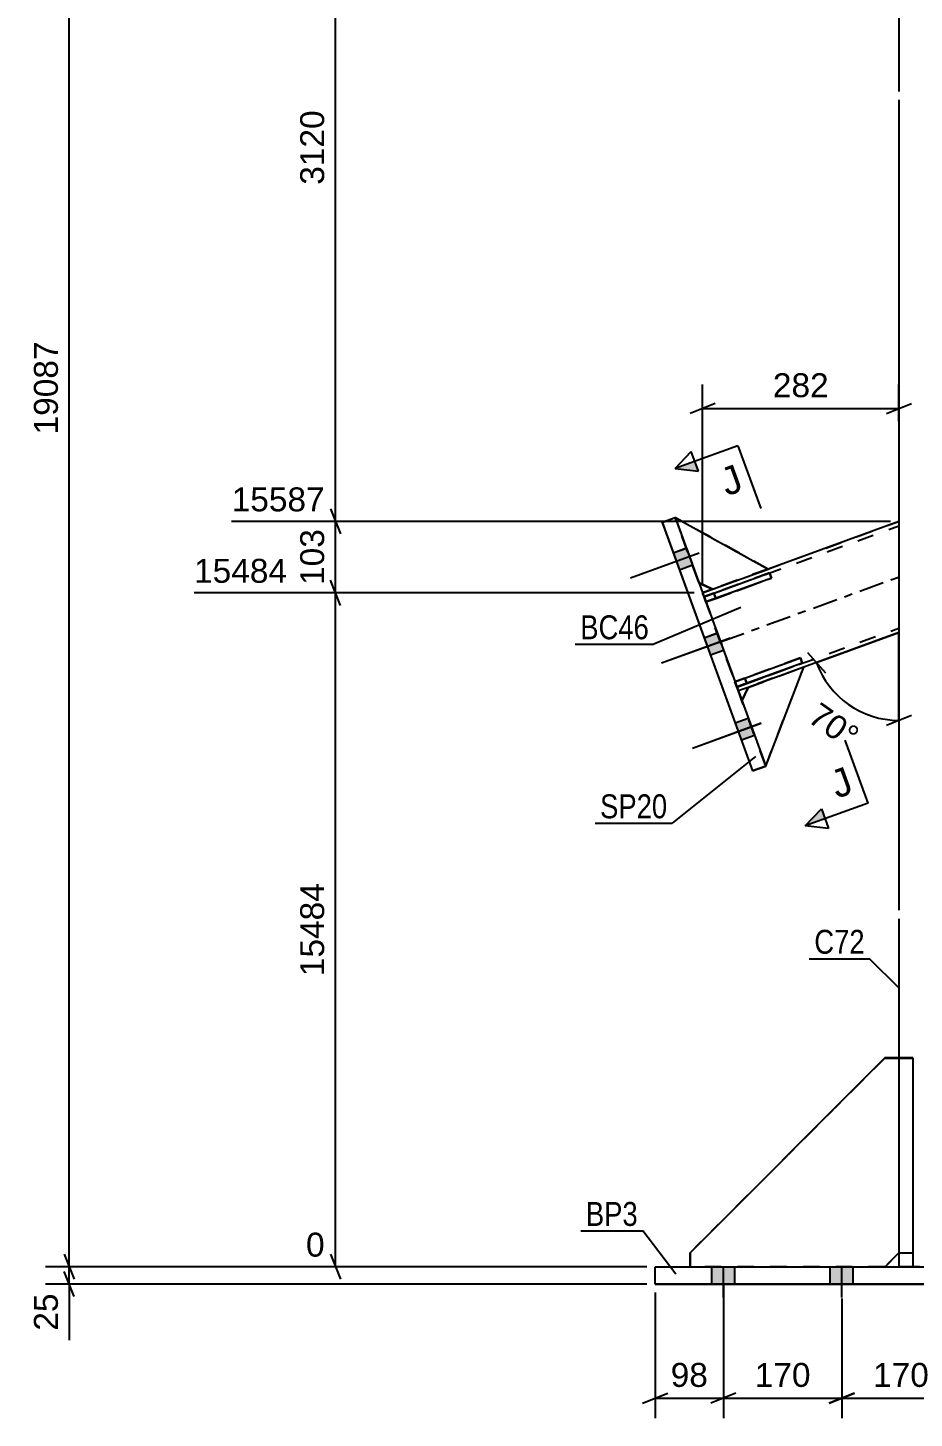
# Model space of a CAD drawing. Header units: millimetres. Extents: x -160 to 681, y -274 to 320.
# Drawn here: x 237.1 to 343.2, y -18.1 to 148.3 of the extents above; entities that cross this region are included whole.
import ezdxf

# ---------------------------------------------------------------- set-up
doc = ezdxf.new("R2010")
doc.units = ezdxf.units.MM
doc.linetypes.add('DXK_LINE_DOT2', pattern=[3.9198, 1.9599, -1.9599])
doc.linetypes.add('DXK_LINE_DOT3', pattern=[5.9187, 2.979, -0.9799, 0.9799, -0.9799])
doc.styles.add('Arial', font='ARIAL.TTF', dxfattribs={"height": 0.2})
doc.styles.add('Arial Narrow', font='ARIALN.TTF', dxfattribs={"height": 0.2})

# ---------------------------------------------------------------- blocks, each defined once
blk = doc.blocks.new('Part-284857079-5063 - 5050')
at = {"color": 2, "linetype": 'Continuous'}
for p, q in [((329.96, 71.79), (323.31, 69.36)), ((325.41, 59.93), (329.96, 71.79)), ((329.96, 71.79), (329.96, 71.79)), ((323.31, 69.36), (322.56, 67.76)), ((323.31, 69.36), (323.31, 69.36)), ((325.41, 59.93), (325.41, 59.93)), ((325.41, 59.93), (325.41, 59.93)), ((325.41, 59.93), (325.41, 59.93))]:
    blk.add_line(p, q, dxfattribs=at)
at = {"color": 7, "linetype": 'DXK_LINE_DOT2'}
for p, q in [((323.31, 69.36), (329.96, 71.79)), ((325.41, 59.93), (329.96, 71.79)), ((322.56, 67.76), (323.31, 69.36)), ((325.41, 59.93), (322.56, 67.76)), ((322.56, 67.76), (322.56, 67.76)), ((325.41, 59.93), (322.56, 67.76)), ((325.41, 59.93), (325.41, 59.93)), ((325.41, 59.93), (325.41, 59.93))]:
    blk.add_line(p, q, dxfattribs=at)
blk = doc.blocks.new('Bolt-284857079-5119 - 5050')
at = {"linetype": 'Continuous'}
for points in [[(318.97, -2.08), (321.72, -2.08), (321.72, 0.01), (318.97, 0.01)], [(318.97, -2.08), (321.72, -2.08), (321.72, 0.01), (318.97, 0.01)], [(318.97, -2.08), (321.72, -2.08), (321.72, 0), (318.97, 0)], [(333.14, -2.08), (335.89, -2.08), (335.89, 0.01), (333.14, 0.01)], [(333.14, -2.08), (335.89, -2.08), (335.89, 0.01), (333.14, 0.01)], [(333.14, -2.08), (335.89, -2.08), (335.89, 0), (333.14, 0)], [(347.31, -2.08), (350.06, -2.08), (350.06, 0.01), (347.31, 0.01)], [(347.31, -2.08), (350.06, -2.08), (350.06, 0.01), (347.31, 0.01)], [(369.14, -2.08), (371.89, -2.08), (371.89, 0.01), (369.14, 0.01)], [(369.14, -2.08), (371.89, -2.08), (371.89, 0.01), (369.14, 0.01)], [(394.14, -2.08), (396.89, -2.08), (396.89, 0.01), (394.14, 0.01)], [(394.14, -2.08), (396.89, -2.08), (396.89, 0.01), (394.14, 0.01)], [(415.97, -2.08), (418.72, -2.08), (418.72, 0.01), (415.97, 0.01)], [(415.97, -2.08), (418.72, -2.08), (418.72, 0.01), (415.97, 0.01)], [(430.14, -2.08), (432.89, -2.08), (432.89, 0.01), (430.14, 0.01)], [(430.14, -2.08), (432.89, -2.08), (432.89, 0.01), (430.14, 0.01)], [(430.14, -2.08), (432.89, -2.08), (432.89, 0), (430.14, 0)], [(444.31, -2.08), (447.06, -2.08), (447.06, 0.01), (444.31, 0.01)], [(444.31, -2.08), (447.06, -2.08), (447.06, 0.01), (444.31, 0.01)], [(444.31, -2.08), (447.06, -2.08), (447.06, 0), (444.31, 0)], [(318.97, -2.08), (321.72, -2.08), (321.72, 0), (318.97, 0)], [(318.97, -2.1), (321.72, -2.1), (321.72, -0.01), (318.97, -0.01)], [(318.97, -2.09), (321.72, -2.09), (321.72, -0.01), (318.97, -0.01)], [(318.97, -2.09), (321.72, -2.09), (321.72, -0.01), (318.97, -0.01)], [(318.97, -2.1), (321.72, -2.1), (321.72, -0.02), (318.97, -0.02)], [(333.14, -2.08), (335.89, -2.08), (335.89, 0), (333.14, 0)], [(333.14, -2.1), (335.89, -2.1), (335.89, -0.01), (333.14, -0.01)], [(333.14, -2.09), (335.89, -2.09), (335.89, -0.01), (333.14, -0.01)], [(333.14, -2.09), (335.89, -2.09), (335.89, -0.01), (333.14, -0.01)], [(333.14, -2.1), (335.89, -2.1), (335.89, -0.02), (333.14, -0.02)], [(347.31, -2.1), (350.06, -2.1), (350.06, -0.01), (347.31, -0.01)], [(347.31, -2.1), (350.06, -2.1), (350.06, -0.02), (347.31, -0.02)], [(369.14, -2.1), (371.89, -2.1), (371.89, -0.01), (369.14, -0.01)], [(369.14, -2.1), (371.89, -2.1), (371.89, -0.02), (369.14, -0.02)], [(394.14, -2.1), (396.89, -2.1), (396.89, -0.01), (394.14, -0.01)], [(394.14, -2.1), (396.89, -2.1), (396.89, -0.02), (394.14, -0.02)], [(415.97, -2.1), (418.72, -2.1), (418.72, -0.01), (415.97, -0.01)], [(415.97, -2.1), (418.72, -2.1), (418.72, -0.02), (415.97, -0.02)], [(430.14, -2.08), (432.89, -2.08), (432.89, 0), (430.14, 0)], [(430.14, -2.1), (432.89, -2.1), (432.89, -0.01), (430.14, -0.01)], [(430.14, -2.09), (432.89, -2.09), (432.89, -0.01), (430.14, -0.01)], [(430.14, -2.09), (432.89, -2.09), (432.89, -0.01), (430.14, -0.01)], [(430.14, -2.1), (432.89, -2.1), (432.89, -0.02), (430.14, -0.02)], [(444.31, -2.08), (447.06, -2.08), (447.06, 0), (444.31, 0)], [(444.31, -2.1), (447.06, -2.1), (447.06, -0.01), (444.31, -0.01)], [(444.31, -2.09), (447.06, -2.09), (447.06, -0.01), (444.31, -0.01)], [(444.31, -2.09), (447.06, -2.09), (447.06, -0.01), (444.31, -0.01)], [(444.31, -2.1), (447.06, -2.1), (447.06, -0.02), (444.31, -0.02)]]:
    blk.add_hatch(color=1, dxfattribs=at).paths.add_polyline_path(points)
at = {"color": 1, "linetype": 'Continuous'}
for p, q in [((318.97, -2.08), (318.97, 0.01)), ((318.97, -2.08), (318.97, 0.01)), ((318.97, -2.08), (318.97, 0)), ((320.35, -3.66), (320.35, 0.01)), ((320.35, -3.66), (320.35, 0.01)), ((320.35, -3.66), (320.35, 0)), ((321.72, -2.08), (321.72, 0.01)), ((321.72, -2.08), (321.72, 0.01)), ((321.72, -2.08), (321.72, 0)), ((333.14, -2.08), (333.14, 0.01)), ((333.14, -2.08), (333.14, 0.01)), ((333.14, -2.08), (333.14, 0)), ((334.52, -3.66), (334.52, 0.01)), ((334.52, -3.66), (334.52, 0.01)), ((334.52, -3.66), (334.52, 0)), ((335.89, -2.08), (335.89, 0.01)), ((335.89, -2.08), (335.89, 0.01)), ((335.89, -2.08), (335.89, 0)), ((347.31, -2.08), (347.31, 0.01)), ((347.31, -2.08), (347.31, 0.01)), ((348.68, -3.66), (348.68, 0.01)), ((348.68, -3.66), (348.68, 0.01)), ((350.06, -2.08), (350.06, 0.01)), ((350.06, -2.08), (350.06, 0.01)), ((369.14, -2.08), (369.14, 0.01)), ((369.14, -2.08), (369.14, 0.01)), ((370.52, -3.66), (370.52, 0.01)), ((370.52, -3.66), (370.52, 0.01)), ((371.89, -2.08), (371.89, 0.01)), ((371.89, -2.08), (371.89, 0.01)), ((394.14, -2.08), (394.14, 0.01)), ((394.14, -2.08), (394.14, 0.01)), ((395.52, -3.66), (395.52, 0.01)), ((395.52, -3.66), (395.52, 0.01)), ((396.89, -2.08), (396.89, 0.01)), ((396.89, -2.08), (396.89, 0.01)), ((415.97, -2.08), (415.97, 0.01)), ((415.97, -2.08), (415.97, 0.01)), ((417.35, -3.66), (417.35, 0.01)), ((417.35, -3.66), (417.35, 0.01)), ((418.72, -2.08), (418.72, 0.01)), ((418.72, -2.08), (418.72, 0.01)), ((430.14, -2.08), (430.14, 0.01)), ((430.14, -2.08), (430.14, 0.01)), ((430.14, -2.08), (430.14, 0)), ((431.52, -3.66), (431.52, 0.01)), ((431.52, -3.66), (431.52, 0.01)), ((431.52, -3.66), (431.52, 0)), ((432.89, -2.08), (432.89, 0.01)), ((432.89, -2.08), (432.89, 0.01)), ((432.89, -2.08), (432.89, 0)), ((444.31, -2.08), (444.31, 0.01)), ((444.31, -2.08), (444.31, 0.01)), ((444.31, -2.08), (444.31, 0)), ((445.68, -3.66), (445.68, 0.01)), ((445.68, -3.66), (445.68, 0.01)), ((445.68, -3.66), (445.68, 0)), ((447.06, -2.08), (447.06, 0.01)), ((447.06, -2.08), (447.06, 0.01)), ((447.06, -2.08), (447.06, 0)), ((318.97, -2.08), (318.97, 0)), ((318.97, -2.1), (318.97, -0.01)), ((318.97, -2.09), (318.97, -0.01)), ((318.97, -2.09), (318.97, -0.01)), ((318.97, -2.1), (318.97, -0.02)), ((320.35, -3.67), (320.35, 0)), ((320.35, -3.68), (320.35, -0.01)), ((320.35, -3.68), (320.35, -0.01)), ((320.35, -3.67), (320.35, -0.01)), ((320.35, -3.68), (320.35, -0.02)), ((321.72, -2.08), (321.72, 0)), ((321.72, -2.1), (321.72, -0.01)), ((321.72, -2.09), (321.72, -0.01)), ((321.72, -2.09), (321.72, -0.01)), ((321.72, -2.1), (321.72, -0.02)), ((333.14, -2.08), (333.14, 0)), ((333.14, -2.1), (333.14, -0.01)), ((333.14, -2.09), (333.14, -0.01)), ((333.14, -2.09), (333.14, -0.01)), ((333.14, -2.1), (333.14, -0.02)), ((334.52, -3.67), (334.52, 0)), ((334.52, -3.68), (334.52, -0.01)), ((334.52, -3.68), (334.52, -0.01)), ((334.52, -3.67), (334.52, -0.01)), ((334.52, -3.68), (334.52, -0.02)), ((335.89, -2.08), (335.89, 0)), ((335.89, -2.1), (335.89, -0.01)), ((335.89, -2.09), (335.89, -0.01)), ((335.89, -2.09), (335.89, -0.01)), ((335.89, -2.1), (335.89, -0.02)), ((347.31, -2.1), (347.31, -0.01)), ((347.31, -2.1), (347.31, -0.02)), ((348.68, -3.68), (348.68, -0.01)), ((348.68, -3.68), (348.68, -0.02)), ((350.06, -2.1), (350.06, -0.01)), ((350.06, -2.1), (350.06, -0.02)), ((369.14, -2.1), (369.14, -0.01)), ((369.14, -2.1), (369.14, -0.02)), ((370.52, -3.68), (370.52, -0.01)), ((370.52, -3.68), (370.52, -0.02)), ((371.89, -2.1), (371.89, -0.01)), ((371.89, -2.1), (371.89, -0.02)), ((394.14, -2.1), (394.14, -0.01)), ((394.14, -2.1), (394.14, -0.02)), ((395.52, -3.68), (395.52, -0.01)), ((395.52, -3.68), (395.52, -0.02)), ((396.89, -2.1), (396.89, -0.01)), ((396.89, -2.1), (396.89, -0.02)), ((415.97, -2.1), (415.97, -0.01)), ((415.97, -2.1), (415.97, -0.02)), ((417.35, -3.68), (417.35, -0.01)), ((417.35, -3.68), (417.35, -0.02)), ((418.72, -2.1), (418.72, -0.01)), ((418.72, -2.1), (418.72, -0.02)), ((430.14, -2.08), (430.14, 0)), ((430.14, -2.1), (430.14, -0.01)), ((430.14, -2.09), (430.14, -0.01)), ((430.14, -2.09), (430.14, -0.01)), ((430.14, -2.1), (430.14, -0.02)), ((431.52, -3.67), (431.52, 0)), ((431.52, -3.68), (431.52, -0.01)), ((431.52, -3.68), (431.52, -0.01)), ((431.52, -3.67), (431.52, -0.01)), ((431.52, -3.68), (431.52, -0.02)), ((432.89, -2.08), (432.89, 0)), ((432.89, -2.1), (432.89, -0.01)), ((432.89, -2.09), (432.89, -0.01)), ((432.89, -2.09), (432.89, -0.01)), ((432.89, -2.1), (432.89, -0.02)), ((444.31, -2.08), (444.31, 0)), ((444.31, -2.1), (444.31, -0.01)), ((444.31, -2.09), (444.31, -0.01)), ((444.31, -2.09), (444.31, -0.01)), ((444.31, -2.1), (444.31, -0.02)), ((445.68, -3.67), (445.68, 0)), ((445.68, -3.68), (445.68, -0.01)), ((445.68, -3.68), (445.68, -0.01)), ((445.68, -3.67), (445.68, -0.01)), ((445.68, -3.68), (445.68, -0.02)), ((447.06, -2.08), (447.06, 0)), ((447.06, -2.1), (447.06, -0.01)), ((447.06, -2.09), (447.06, -0.01)), ((447.06, -2.09), (447.06, -0.01)), ((447.06, -2.1), (447.06, -0.02))]:
    blk.add_line(p, q, dxfattribs=at)
blk = doc.blocks.new('Part-284857079-5064 - 5050')
at = {"color": 7, "linetype": 'DXK_LINE_DOT2'}
for p, q in [((329.96, 71.78), (323.31, 69.36)), ((323.31, 69.36), (329.96, 71.78)), ((325.41, 59.93), (329.96, 71.78)), ((325.41, 59.93), (329.96, 71.78)), ((329.96, 71.78), (329.96, 71.78)), ((323.31, 69.36), (322.56, 67.76)), ((322.56, 67.76), (323.31, 69.36)), ((323.31, 69.36), (323.31, 69.36)), ((325.41, 59.93), (322.56, 67.76)), ((322.56, 67.76), (322.56, 67.76)), ((325.41, 59.93), (322.56, 67.76))]:
    blk.add_line(p, q, dxfattribs=at)
at = {"color": 2, "linetype": 'Continuous'}
blk.add_line((325.41, 59.93), (325.41, 59.93), dxfattribs=at)
blk.add_line((325.41, 59.93), (325.41, 59.93), dxfattribs=at)
blk.add_line((325.41, 59.93), (325.41, 59.93), dxfattribs=at)
blk = doc.blocks.new('Part-284857079-5065 - 5050')
at = {"color": 2, "linetype": 'Continuous'}
for p, q in [((314.58, 89.69), (325.69, 83.53)), ((319.03, 81.11), (325.69, 83.53)), ((325.69, 83.53), (325.69, 83.53)), ((317.43, 81.86), (319.03, 81.11)), ((319.03, 81.11), (319.03, 81.11))]:
    blk.add_line(p, q, dxfattribs=at)
at = {"color": 7, "linetype": 'DXK_LINE_DOT2'}
for p, q in [((317.43, 81.86), (314.58, 89.69)), ((314.58, 89.69), (325.69, 83.53)), ((314.58, 89.69), (314.58, 89.69)), ((314.58, 89.69), (317.43, 81.86)), ((325.69, 83.53), (319.03, 81.11)), ((319.03, 81.11), (317.43, 81.86)), ((317.43, 81.86), (317.43, 81.86))]:
    blk.add_line(p, q, dxfattribs=at)
blk = doc.blocks.new('Part-284857079-5211 - 5050')
at = {"color": 2, "linetype": 'Continuous'}
for p, q in [((312.18, -2.1), (312.18, 0.01)), ((312.18, 0.01), (453.85, 0.01)), ((453.85, -2.1), (453.85, 0.01)), ((312.18, -2.07), (312.18, -2.1)), ((453.85, -2.07), (312.18, -2.07)), ((312.18, -2.1), (453.85, -2.1)), ((453.85, -2.07), (453.85, -2.1))]:
    blk.add_line(p, q, dxfattribs=at)
at = {"color": 7, "linetype": 'DXK_LINE_DOT2'}
blk.add_line((312.18, -0.02), (453.85, -0.02), dxfattribs=at)
blk = doc.blocks.new('Part-284857079-5066 - 5050')
at = {"color": 7, "linetype": 'DXK_LINE_DOT2'}
for p, q in [((317.43, 81.85), (314.58, 89.68)), ((314.58, 89.68), (325.69, 83.53)), ((314.58, 89.68), (314.58, 89.68)), ((314.58, 89.68), (317.43, 81.85)), ((325.69, 83.53), (314.58, 89.68)), ((325.69, 83.53), (319.03, 81.11)), ((319.03, 81.11), (325.69, 83.53)), ((325.69, 83.53), (325.69, 83.53)), ((319.03, 81.11), (317.43, 81.85)), ((317.43, 81.85), (317.43, 81.85)), ((317.43, 81.85), (317.43, 81.85)), ((319.03, 81.11), (319.03, 81.11)), ((319.03, 81.11), (319.03, 81.11))]:
    blk.add_line(p, q, dxfattribs=at)
at = {"color": 2, "linetype": 'Continuous'}
blk.add_line((317.43, 81.85), (319.03, 81.11), dxfattribs=at)
blk = doc.blocks.new('Part-284857079-5067 - 5050')
at = {"color": 7, "linetype": 'DXK_LINE_DOT2'}
for p, q in [((329.56, 72.88), (321.73, 70.03)), ((321.96, 69.4), (329.79, 72.25)), ((322.91, 70.46), (329.56, 72.88)), ((329.79, 72.25), (323.14, 69.83)), ((329.56, 72.88), (329.79, 72.25)), ((321.73, 70.03), (322.91, 70.46)), ((321.73, 70.03), (321.73, 70.03)), ((321.73, 70.03), (321.96, 69.4)), ((321.73, 70.03), (321.96, 69.4)), ((322.91, 70.46), (323.14, 69.83)), ((323.14, 69.83), (321.96, 69.4)), ((321.96, 69.4), (321.96, 69.4)), ((321.96, 69.4), (321.96, 69.4))]:
    blk.add_line(p, q, dxfattribs=at)
blk = doc.blocks.new('Part-284857079-5111 - 5050')
at = {"color": 2, "linetype": 'Continuous'}
for p, q in [((313.01, 89.12), (314.58, 89.69)), ((313.01, 89.11), (313.01, 89.12)), ((313.01, 89.12), (323.84, 59.36)), ((313.01, 89.11), (313.01, 89.11)), ((313.01, 89.11), (323.84, 59.36)), ((314.58, 89.69), (325.41, 59.93)), ((323.84, 59.36), (325.41, 59.93)), ((325.41, 59.93), (323.84, 59.36)), ((325.41, 59.93), (325.41, 59.93)), ((325.41, 59.93), (325.41, 59.93)), ((323.84, 59.36), (323.84, 59.36))]:
    blk.add_line(p, q, dxfattribs=at)
at = {"color": 7, "linetype": 'DXK_LINE_DOT2'}
for p in [(313.01, 89.11), (314.58, 89.69), (325.41, 59.93)]:
    blk.add_line(p, (314.58, 89.68), dxfattribs=at)
blk = doc.blocks.new('Bolt-284857079-5112 - 5050')
at = {"linetype": 'Continuous'}
for points in [[(316.66, 83.97), (315.92, 86.01), (314.35, 85.44), (315.09, 83.4)], [(316.66, 83.97), (315.92, 86.01), (314.35, 85.44), (315.09, 83.4)], [(316.66, 83.97), (315.92, 86), (314.35, 85.43), (315.09, 83.4)], [(320.36, 73.79), (319.62, 75.83), (318.06, 75.26), (318.8, 73.22)], [(320.36, 73.79), (319.62, 75.82), (318.06, 75.25), (318.8, 73.22)], [(324.07, 63.61), (323.33, 65.65), (321.76, 65.08), (322.5, 63.04)], [(324.07, 63.61), (323.33, 65.65), (321.76, 65.08), (322.5, 63.04)], [(324.07, 63.61), (323.33, 65.64), (321.76, 65.07), (322.5, 63.04)]]:
    blk.add_hatch(color=1, dxfattribs=at).paths.add_polyline_path(points)
at = {"color": 1, "linetype": 'Continuous'}
for p, q in [((317.46, 85.42), (309.24, 82.42)), ((317.46, 85.41), (309.24, 82.42)), ((317.46, 85.41), (309.24, 82.42)), ((315.92, 86.01), (314.35, 85.44)), ((315.92, 86.01), (314.35, 85.44)), ((315.92, 86), (314.35, 85.43)), ((316.66, 83.97), (315.09, 83.4)), ((316.66, 83.97), (315.09, 83.4)), ((316.66, 83.97), (315.09, 83.4)), ((321.17, 75.24), (312.95, 72.24)), ((321.17, 75.23), (312.95, 72.24)), ((319.62, 75.83), (318.06, 75.26)), ((319.62, 75.82), (318.06, 75.25)), ((320.36, 73.79), (318.8, 73.22)), ((320.36, 73.79), (318.8, 73.22)), ((324.87, 65.06), (316.65, 62.06)), ((324.87, 65.05), (316.65, 62.06)), ((324.87, 65.05), (316.65, 62.06)), ((323.33, 65.65), (321.76, 65.08)), ((323.33, 65.65), (321.76, 65.08)), ((323.33, 65.64), (321.76, 65.07)), ((324.07, 63.61), (322.5, 63.04)), ((324.07, 63.61), (322.5, 63.04)), ((324.07, 63.61), (322.5, 63.04))]:
    blk.add_line(p, q, dxfattribs=at)
blk = doc.blocks.new('Part-284857079-5194 - 5050')
at = {"color": 7, "linetype": 'DXK_LINE_DOT2'}
for p, q in [((317.86, 80.68), (341.35, 89.23)), ((318.03, 80.21), (341.35, 88.7)), ((318.03, 80.21), (341.35, 88.7)), ((341.35, 89.23), (341.35, 89.23)), ((341.35, 89.23), (341.35, 75.93)), ((325.69, 83.53), (319.03, 81.11)), ((317.86, 80.68), (317.86, 80.68)), ((317.88, 80.61), (317.86, 80.68)), ((317.86, 80.68), (317.88, 80.61)), ((317.96, 80.41), (317.88, 80.61)), ((317.88, 80.61), (317.96, 80.4)), ((318.07, 80.1), (317.96, 80.41)), ((317.96, 80.4), (318.07, 80.1)), ((318.03, 80.21), (318.03, 80.21)), ((318.03, 80.21), (318.04, 80.18)), ((318.04, 80.17), (318.03, 80.21)), ((318.04, 80.18), (318.08, 80.07)), ((318.08, 80.07), (318.04, 80.17)), ((318.07, 80.1), (321.95, 69.44)), ((318.07, 80.1), (321.92, 69.52)), ((318.08, 80.07), (321.86, 69.69)), ((318.08, 80.07), (318.13, 79.92)), ((318.13, 79.92), (321.91, 69.54)), ((321.96, 69.4), (341.35, 76.46)), ((321.96, 69.4), (341.35, 76.46)), ((329.96, 71.79), (323.31, 69.36)), ((329.96, 71.78), (323.31, 69.36)), ((321.91, 69.54), (321.86, 69.69)), ((321.91, 69.54), (321.95, 69.44)), ((321.95, 69.44), (321.91, 69.54)), ((322.03, 69.21), (321.92, 69.52)), ((321.95, 69.44), (321.96, 69.4)), ((321.96, 69.4), (321.95, 69.44)), ((321.95, 69.44), (322.03, 69.21)), ((321.96, 69.4), (321.96, 69.4)), ((322.03, 69.21), (322.11, 69)), ((322.11, 69.01), (322.03, 69.21)), ((322.13, 68.94), (322.11, 69.01)), ((322.11, 69), (322.13, 68.93)), ((322.13, 68.93), (322.13, 68.94)), ((322.13, 68.93), (322.13, 68.93))]:
    blk.add_line(p, q, dxfattribs=at)
at = {"color": 2, "linetype": 'Continuous'}
for p, q in [((341.35, 89.23), (325.69, 83.53)), ((319.03, 81.11), (317.86, 80.68)), ((341.35, 75.93), (329.96, 71.78)), ((341.35, 75.93), (329.96, 71.79)), ((323.31, 69.36), (322.13, 68.93)), ((323.31, 69.36), (322.13, 68.94))]:
    blk.add_line(p, q, dxfattribs=at)
at = {"color": 7, "linetype": 'DXK_LINE_DOT3'}
blk.add_line((319.99, 74.81), (341.35, 82.58), dxfattribs=at)
blk = doc.blocks.new('Part-284857079-5212 - 5050')
at = {"color": 2, "linetype": 'Continuous'}
for p, q in [((341.35, 25), (341.35, 0.01)), ((341.35, 25), (343.02, 25)), ((343.02, 25), (343.02, 0.01)), ((341.35, 1.68), (343.02, 1.68))]:
    blk.add_line(p, q, dxfattribs=at)
at = {"color": 7, "linetype": 'DXK_LINE_DOT2'}
for p, q in [((343.02, 25), (341.35, 25)), ((341.35, 1.67), (343.02, 1.67)), ((341.35, 0.01), (341.35, 0)), ((343.02, 0.01), (341.35, 0.01)), ((341.35, 0), (343.02, 0)), ((343.02, 0.01), (343.02, 0))]:
    blk.add_line(p, q, dxfattribs=at)
blk = doc.blocks.new('Part-284857079-5213 - 5050')
at = {"color": 2, "linetype": 'Continuous'}
for p, q in [((339.68, 25), (316.35, 1.67)), ((339.68, 25), (339.68, 25)), ((341.35, 25), (339.68, 25)), ((316.35, 1.67), (316.35, 1.67)), ((316.35, 1.67), (316.35, 0.01)), ((339.69, 0.01), (341.35, 1.67))]:
    blk.add_line(p, q, dxfattribs=at)
at = {"color": 7, "linetype": 'DXK_LINE_DOT2'}
for p, q in [((316.35, 1.67), (339.68, 25)), ((339.68, 25), (341.35, 25)), ((341.35, 25), (341.35, 1.67)), ((341.35, 1.67), (339.68, 0)), ((316.35, 0.01), (316.35, 0)), ((339.68, 0), (316.35, 0)), ((316.35, 0), (339.68, 0)), ((339.68, 0), (339.69, 0.01)), ((339.68, 0), (339.68, 0))]:
    blk.add_line(p, q, dxfattribs=at)
blk = doc.blocks.new('Part-284857079-5216 - 5050')
at = {"color": 2, "linetype": 'Continuous'}
for p, q in [((318.03, 80.21), (325.86, 83.06)), ((326.09, 82.44), (318.26, 79.59)), ((326.09, 82.44), (325.86, 83.06)), ((318.26, 79.59), (318.03, 80.21)), ((318.26, 79.59), (319.43, 80.01))]:
    blk.add_line(p, q, dxfattribs=at)
at = {"color": 7, "linetype": 'DXK_LINE_DOT2'}
for p, q in [((325.86, 83.06), (319.2, 80.64)), ((319.43, 80.01), (326.09, 82.44)), ((319.2, 80.64), (318.03, 80.21)), ((318.26, 79.59), (318.03, 80.21)), ((318.03, 80.21), (318.03, 80.21)), ((319.43, 80.01), (319.2, 80.64)), ((318.26, 79.59), (318.26, 79.59))]:
    blk.add_line(p, q, dxfattribs=at)
blk = doc.blocks.new('Part-284857079-5217 - 5050')
at = {"color": 2, "linetype": 'Continuous'}
for p, q in [((321.73, 70.03), (329.56, 72.88)), ((329.79, 72.26), (321.96, 69.41)), ((329.79, 72.26), (329.56, 72.88)), ((321.96, 69.41), (321.73, 70.03)), ((321.96, 69.41), (323.14, 69.83))]:
    blk.add_line(p, q, dxfattribs=at)
at = {"color": 7, "linetype": 'DXK_LINE_DOT2'}
for p, q in [((329.56, 72.88), (322.91, 70.46)), ((323.14, 69.83), (329.79, 72.26)), ((322.91, 70.46), (321.73, 70.03)), ((321.96, 69.41), (321.73, 70.03)), ((321.73, 70.03), (321.73, 70.03)), ((323.14, 69.83), (322.91, 70.46)), ((321.96, 69.41), (321.96, 69.41))]:
    blk.add_line(p, q, dxfattribs=at)
blk = doc.blocks.new('Part-284857079-5218 - 5050')
at = {"color": 7, "linetype": 'DXK_LINE_DOT2'}
for p, q in [((325.86, 83.06), (318.03, 80.21)), ((318.26, 79.58), (326.09, 82.43)), ((319.2, 80.64), (325.86, 83.06)), ((326.09, 82.43), (319.43, 80.01)), ((325.86, 83.06), (326.09, 82.43)), ((318.03, 80.21), (319.2, 80.64)), ((318.03, 80.21), (318.03, 80.21)), ((318.03, 80.21), (318.26, 79.58)), ((318.03, 80.21), (318.26, 79.58)), ((319.43, 80.01), (318.26, 79.58)), ((319.2, 80.64), (319.43, 80.01)), ((318.26, 79.58), (318.26, 79.58))]:
    blk.add_line(p, q, dxfattribs=at)
blk = doc.blocks.new('Part-284857079-5324 - 5050')
at = {"color": 2, "linetype": 'Continuous'}
for p, q in [((341.35, 210.39), (341.35, 140.71)), ((341.35, 139.71), (341.35, 42.67)), ((341.35, 41.67), (341.35, 25))]:
    blk.add_line(p, q, dxfattribs=at)
at = {"color": 7, "linetype": 'DXK_LINE_DOT2'}
for p, q in [((341.35, 25), (341.35, -0.01)), ((341.35, -0.01), (341.35, 0)), ((341.65, 0), (341.35, 0)), ((342.52, 0), (341.65, 0)), ((343.82, 0), (342.52, 0)), ((341.35, -0.01), (341.65, -0.01)), ((341.65, -0.01), (342.52, -0.01)), ((342.52, -0.01), (343.82, -0.01))]:
    blk.add_line(p, q, dxfattribs=at)
blk = doc.blocks.new('Part-284857079-5366 - 5050')
at = {"color": 7, "linetype": 'DXK_LINE_DOT2'}
for p, q in [((341.35, 24.99), (341.35, -0.02)), ((341.35, 24.99), (343.02, 24.99)), ((343.02, 24.99), (341.35, 24.99)), ((343.02, 24.99), (343.02, -0.02)), ((341.35, 1.66), (343.02, 1.66)), ((341.35, 1.65), (343.02, 1.65)), ((341.35, -0.01), (341.35, 0.01)), ((343.02, -0.01), (343.02, 0.01)), ((343.02, -0.01), (341.35, -0.01)), ((341.35, -0.02), (343.02, -0.02))]:
    blk.add_line(p, q, dxfattribs=at)
blk = doc.blocks.new('Part-284857079-5367 - 5050')
at = {"color": 7, "linetype": 'DXK_LINE_DOT2'}
for p, q in [((316.35, 1.66), (339.68, 24.99)), ((339.68, 24.99), (316.35, 1.66)), ((339.68, 24.99), (341.35, 24.99)), ((339.68, 24.99), (339.68, 24.99)), ((341.35, 24.99), (339.68, 24.99)), ((341.35, 24.99), (341.35, 1.66)), ((316.35, -0.01), (316.35, 1.66)), ((341.35, 1.66), (339.68, -0.01)), ((339.68, -0.01), (339.7, 0.01)), ((339.68, -0.01), (316.35, -0.01)), ((316.35, -0.01), (339.68, -0.01)), ((339.68, -0.01), (339.68, -0.01))]:
    blk.add_line(p, q, dxfattribs=at)
at = {"color": 2, "linetype": 'Continuous'}
blk.add_line((339.7, 0.01), (341.35, 1.66), dxfattribs=at)
blk = doc.blocks.new('StraightDimension-284857079-5421 - 5050')
at = {"color": 7, "linetype": 'Continuous'}
for p, q in [((320.35, -2.05), (320.35, -18.13)), ((334.52, -3.8), (334.52, -18.13)), ((321.85, -15.13), (318.85, -16.33)), ((320.35, -15.73), (334.52, -15.73)), ((333.02, -16.33), (336.02, -15.13))]:
    blk.add_line(p, q, dxfattribs=at)
at = {"color": 0}
blk.add_wipeout([(331.37, -14.98), (331.37, -10.78), (323.5, -10.78), (323.5, -14.98)], dxfattribs=at)
at = {"color": 3, "style": 'Arial'}
blk.add_text('170', height=2.865, dxfattribs=at).set_placement((324.1, -14.38))
blk = doc.blocks.new('StraightDimension-284857079-5429 - 5050')
at = {"color": 7, "linetype": 'Continuous'}
for p, q in [((334.52, -3.8), (334.52, -18.13)), ((348.68, -3.8), (348.68, -18.13)), ((336.02, -15.13), (333.02, -16.33)), ((334.52, -15.73), (348.68, -15.73)), ((347.18, -16.33), (350.18, -15.13))]:
    blk.add_line(p, q, dxfattribs=at)
at = {"color": 0}
blk.add_wipeout([(345.53, -14.98), (345.53, -10.78), (337.66, -10.78), (337.66, -14.98)], dxfattribs=at)
at = {"color": 3, "style": 'Arial'}
blk.add_text('170', height=2.865, dxfattribs=at).set_placement((338.26, -14.38))
blk = doc.blocks.new('StraightDimension-284857079-5519 - 5050')
at = {"color": 7, "linetype": 'Continuous'}
for p, q in [((242.04, 0), (242.04, 210.39)), ((241.44, 1.5), (242.64, -1.5)), ((311.18, 0), (239.19, 0))]:
    blk.add_line(p, q, dxfattribs=at)
at = {"color": 0}
blk.add_wipeout([(241.29, 111.35), (237.09, 111.35), (237.09, 99.04), (241.29, 99.04)], dxfattribs=at)
at = {"color": 3, "style": 'Arial'}
blk.add_text('19087', height=2.865, rotation=90.0002, dxfattribs=at).set_placement((240.69, 99.64))
blk = doc.blocks.new('StraightDimension-284857079-14778 - 5050')
at = {"color": 7, "linetype": 'Continuous'}
for p, q in [((273.31, 90.73), (274.51, 87.73)), ((340.35, 89.23), (261.49, 89.23)), ((273.91, 80.68), (273.91, 89.23)), ((274.51, 79.18), (273.31, 82.18)), ((316.86, 80.68), (256.99, 80.68))]:
    blk.add_line(p, q, dxfattribs=at)
at = {"color": 0, "linetype": 'Continuous'}
blk.add_wipeout([(273.21, 89.83), (273.21, 94.03), (260.89, 94.03), (260.89, 89.83)], dxfattribs=at)
at = {"color": 0}
blk.add_wipeout([(273.16, 88.89), (268.96, 88.89), (268.96, 81.02), (273.16, 81.02)], dxfattribs=at)
at = {"color": 3, "linetype": 'Continuous', "style": 'Arial'}
blk.add_text('15587', height=2.865, dxfattribs=at).set_placement((261.49, 90.43))
at = {"color": 3, "style": 'Arial'}
blk.add_text('103', height=2.865, rotation=90.0002, dxfattribs=at).set_placement((272.56, 81.62))
blk = doc.blocks.new('StraightDimension-284857079-5408 - 5050')
at = {"color": 7, "linetype": 'Continuous'}
for p, q in [((317.86, 81.68), (317.86, 105.6)), ((341.35, 101.18), (341.35, 105.6)), ((319.36, 103.35), (316.36, 102.15)), ((339.85, 102.15), (342.85, 103.35)), ((317.86, 102.75), (341.35, 102.75))]:
    blk.add_line(p, q, dxfattribs=at)
at = {"color": 0}
blk.add_wipeout([(333.54, 103.5), (333.54, 107.7), (325.67, 107.7), (325.67, 103.5)], dxfattribs=at)
at = {"color": 3, "style": 'Arial'}
blk.add_text('282', height=2.865, dxfattribs=at).set_placement((326.27, 104.1))
blk = doc.blocks.new('StraightDimension-284857079-5415 - 5050')
at = {"color": 7, "linetype": 'Continuous'}
for p, q in [((312.18, -3.1), (312.18, -18.13)), ((320.35, -2.05), (320.35, -18.13)), ((310.68, -16.33), (313.68, -15.13)), ((312.18, -15.73), (320.35, -15.73)), ((321.85, -15.13), (318.85, -16.33))]:
    blk.add_line(p, q, dxfattribs=at)
at = {"color": 0}
blk.add_wipeout([(319.09, -14.98), (319.09, -10.78), (313.44, -10.78), (313.44, -14.98)], dxfattribs=at)
at = {"color": 3, "style": 'Arial'}
blk.add_text('98', height=2.865, dxfattribs=at).set_placement((314.04, -14.38))
blk = doc.blocks.new('StraightDimension-284857079-5537 - 5050')
at = {"color": 7, "linetype": 'Continuous'}
for p, q in [((241.44, 1.5), (242.64, -1.5)), ((311.18, 0), (239.19, 0)), ((242.64, -3.57), (241.44, -0.57)), ((242.04, -2.07), (242.04, 0)), ((311.18, -2.07), (239.19, -2.07))]:
    blk.add_line(p, q, dxfattribs=at)
at = {"color": 0}
blk.add_wipeout([(241.29, -2.6), (237.09, -2.6), (237.09, -8.25), (241.29, -8.25)], dxfattribs=at)
at = {"color": 7, "linetype": 'Continuous'}
blk.add_line((242.04, -2.07), (242.04, -8.77), dxfattribs=at)
blk.add_line((242.04, -2.07), (242.04, -8.77), dxfattribs=at)
at = {"color": 3, "style": 'Arial'}
blk.add_text('25', height=2.865, rotation=90.0002, dxfattribs=at).set_placement((240.69, -7.65))
blk = doc.blocks.new('AngleDimension-284857079-5660 - 5050')
at = {"color": 7, "linetype": 'Continuous'}
for p, q in [((331.48, 72.32), (341.35, 75.91)), ((340.41, 75.57), (331.48, 72.32)), ((341.35, 65.41), (341.35, 75.91)), ((330.41, 73.52), (332.56, 71.11)), ((342.85, 66.01), (339.85, 64.81))]:
    blk.add_line(p, q, dxfattribs=at)
blk.add_arc((341.35, 75.91), 10.5, 200.0136, 270, dxfattribs=at)
at = {"color": 0}
blk.add_wipeout([(335.37, 61.06), (337.78, 64.5), (331.84, 68.65), (329.44, 65.21)], dxfattribs=at)
at = {"color": 3, "style": 'Arial'}
blk.add_text('70°', height=2.865, rotation=-34.9905, dxfattribs=at).set_placement((330.27, 65.36))
blk = doc.blocks.new('StraightDimension-284857079-14777 - 5050')
at = {"color": 7, "linetype": 'Continuous'}
for p, q in [((274.51, 177.22), (273.31, 180.22)), ((293.36, 178.72), (256.99, 178.72)), ((273.91, 89.23), (273.91, 178.72)), ((273.31, 90.73), (274.51, 87.73)), ((340.35, 89.23), (261.49, 89.23))]:
    blk.add_line(p, q, dxfattribs=at)
at = {"color": 0, "linetype": 'Continuous'}
blk.add_wipeout([(268.71, 179.32), (268.71, 183.52), (256.39, 183.52), (256.39, 179.32)], dxfattribs=at)
at = {"color": 0}
blk.add_wipeout([(273.16, 139.02), (268.96, 139.02), (268.96, 128.93), (273.16, 128.93)], dxfattribs=at)
at = {"color": 3, "linetype": 'Continuous', "style": 'Arial'}
blk.add_text('18707', height=2.865, dxfattribs=at).set_placement((256.99, 179.92))
at = {"color": 3, "style": 'Arial'}
blk.add_text('3120', height=2.865, rotation=90.0002, dxfattribs=at).set_placement((272.56, 129.53))
blk = doc.blocks.new('StraightDimension-284857079-14779 - 5050')
at = {"color": 7, "linetype": 'Continuous'}
for p, q in [((274.51, 79.18), (273.31, 82.18)), ((316.86, 80.68), (256.99, 80.68)), ((273.91, 0.01), (273.91, 80.68)), ((311.18, 0.01), (270.39, 0.01)), ((273.31, 1.51), (274.51, -1.49))]:
    blk.add_line(p, q, dxfattribs=at)
at = {"color": 0, "linetype": 'Continuous'}
for points in [[(268.71, 81.28), (268.71, 85.48), (256.39, 85.48), (256.39, 81.28)], [(273.21, 0.61), (273.21, 4.81), (269.79, 4.81), (269.79, 0.61)]]:
    blk.add_wipeout(points, dxfattribs=at)
at = {"color": 0}
blk.add_wipeout([(273.16, 46.5), (268.96, 46.5), (268.96, 34.19), (273.16, 34.19)], dxfattribs=at)
at = {"color": 3, "linetype": 'Continuous', "style": 'Arial'}
for s, height, p in [('15484', 2.865, (256.99, 81.88)), ('0', 2.87, (270.39, 1.21))]:
    blk.add_text(s, height=height, dxfattribs=at).set_placement(p)
at = {"color": 3, "style": 'Arial'}
blk.add_text('15484', height=2.865, rotation=90.0002, dxfattribs=at).set_placement((272.56, 34.79))
blk = doc.blocks.new('Mark-284857079-5107 - 5050')
at = {"color": 0}
blk.add_wipeout([(313.63, 53.69), (313.63, 56.69), (305.59, 56.69), (305.59, 53.69)], dxfattribs=at)
blk.add_wipeout([(313.63, 53.69), (313.63, 56.69), (305.59, 56.69), (305.59, 53.69)], dxfattribs=at)
at = {"color": 30, "linetype": 'Continuous'}
for p in [(324.18, 61.09), (304.99, 53.09)]:
    blk.add_line(p, (314.23, 53.09), dxfattribs=at)
at = {"color": 3, "style": 'Arial Narrow'}
blk.add_text('SP20', height=2.863, dxfattribs=at).set_placement((305.59, 53.69))
blk = doc.blocks.new('Mark-284857079-5190 - 5050')
at = {"color": 0}
blk.add_wipeout([(311.44, 75.12), (311.44, 78.12), (303.22, 78.12), (303.22, 75.12)], dxfattribs=at)
blk.add_wipeout([(311.44, 75.12), (311.44, 78.12), (303.22, 78.12), (303.22, 75.12)], dxfattribs=at)
at = {"color": 30, "linetype": 'Continuous'}
for p in [(322.45, 78.92), (302.62, 74.52)]:
    blk.add_line(p, (312.04, 74.52), dxfattribs=at)
at = {"color": 3, "style": 'Arial Narrow'}
blk.add_text('BC46', height=2.863, dxfattribs=at).set_placement((303.22, 75.12))
blk = doc.blocks.new('Mark-284857079-5207 - 5050')
at = {"color": 0}
blk.add_wipeout([(310.1, 4.89), (310.1, 7.89), (303.89, 7.89), (303.89, 4.89)], dxfattribs=at)
blk.add_wipeout([(310.1, 4.89), (310.1, 7.89), (303.89, 7.89), (303.89, 4.89)], dxfattribs=at)
at = {"color": 30, "linetype": 'Continuous'}
for p in [(303.29, 4.29), (314.67, -0.88)]:
    blk.add_line(p, (310.7, 4.29), dxfattribs=at)
at = {"color": 3, "style": 'Arial Narrow'}
blk.add_text('BP3', height=2.863, dxfattribs=at).set_placement((303.89, 4.89))
blk = doc.blocks.new('Mark-284857079-5320 - 5050')
at = {"color": 0}
blk.add_wipeout([(337.25, 37.47), (337.25, 40.47), (331.23, 40.47), (331.23, 37.47)], dxfattribs=at)
blk.add_wipeout([(337.25, 37.47), (337.25, 40.47), (331.23, 40.47), (331.23, 37.47)], dxfattribs=at)
at = {"color": 30, "linetype": 'Continuous'}
for p in [(330.63, 36.87), (341.39, 33.34)]:
    blk.add_line(p, (337.85, 36.87), dxfattribs=at)
at = {"color": 3, "style": 'Arial Narrow'}
blk.add_text('C72', height=2.863, dxfattribs=at).set_placement((331.23, 37.47))
blk = doc.blocks.new('SectionMark-284857079-5850 - 5050')
at = {"linetype": 'Continuous'}
for points in [[(316.92, 96.4), (317.35, 95.23), (314.57, 95.55)], [(332.07, 54.8), (332.49, 53.62), (330.14, 52.77)]]:
    blk.add_hatch(color=6, dxfattribs=at).paths.add_polyline_path(points)
at = {"color": 6, "linetype": 'Continuous'}
for p, q in [((314.57, 95.55), (316.49, 97.58)), ((317.35, 95.23), (316.49, 97.58)), ((314.57, 95.55), (317.35, 95.23)), ((330.14, 52.77), (332.07, 54.8)), ((332.07, 54.8), (332.92, 52.45)), ((332.92, 52.45), (330.14, 52.77))]:
    blk.add_line(p, q, dxfattribs=at)
at = {"color": 0, "linetype": 'Continuous'}
for points in [[(322.95, 93.01), (321.75, 96.3), (319.56, 95.5), (320.75, 92.21)], [(336.12, 56.81), (334.93, 60.09), (332.73, 59.3), (333.93, 56.01)]]:
    blk.add_wipeout(points, dxfattribs=at)
at = {"color": 6, "linetype": 'Continuous'}
for p, q in [((322.09, 98.29), (314.57, 95.55)), ((322.09, 98.29), (324.83, 90.77)), ((337.66, 55.5), (334.93, 63.02)), ((337.66, 55.5), (330.14, 52.77))]:
    blk.add_line(p, q, dxfattribs=at)
at = {"color": 3, "linetype": 'Continuous', "style": 'Arial'}
for p in [(320.75, 92.21), (333.93, 56.01)]:
    blk.add_text('J', height=3.34, rotation=20.002, dxfattribs=at).set_placement(p)

msp = doc.modelspace()

# ---------------------------------------------------------------- block references
for name in ['Part-284857079-5324 - 5050', 'Part-284857079-5111 - 5050', 'Part-284857079-5065 - 5050', 'Part-284857079-5066 - 5050', 'Part-284857079-5194 - 5050', 'Bolt-284857079-5112 - 5050', 'Part-284857079-5216 - 5050', 'Part-284857079-5218 - 5050', 'Part-284857079-5067 - 5050', 'Part-284857079-5217 - 5050', 'Part-284857079-5063 - 5050', 'Part-284857079-5064 - 5050', 'Part-284857079-5213 - 5050', 'Part-284857079-5367 - 5050', 'Part-284857079-5212 - 5050', 'Part-284857079-5366 - 5050', 'Part-284857079-5211 - 5050', 'Bolt-284857079-5119 - 5050']:
    msp.add_blockref(name, (0, 0))

# ---------------------------------------------------------------- next in the draw order: block references
msp.add_blockref('StraightDimension-284857079-5421 - 5050', (0, 0))

# ---------------------------------------------------------------- next in the draw order: block references
for name in ['StraightDimension-284857079-5519 - 5050', 'StraightDimension-284857079-5429 - 5050']:
    msp.add_blockref(name, (0, 0))

# ---------------------------------------------------------------- next in the draw order: block references
for name in ['StraightDimension-284857079-14778 - 5050', 'AngleDimension-284857079-5660 - 5050', 'Mark-284857079-5320 - 5050', 'StraightDimension-284857079-5415 - 5050']:
    msp.add_blockref(name, (0, 0))

# ---------------------------------------------------------------- next in the draw order: block references
for name in ['StraightDimension-284857079-5408 - 5050', 'StraightDimension-284857079-5537 - 5050']:
    msp.add_blockref(name, (0, 0))

# ---------------------------------------------------------------- next in the draw order: block references
for name in ['StraightDimension-284857079-14777 - 5050', 'StraightDimension-284857079-14779 - 5050']:
    msp.add_blockref(name, (0, 0))

# ---------------------------------------------------------------- next in the draw order: block references
for name in ['Mark-284857079-5190 - 5050', 'Mark-284857079-5107 - 5050', 'Mark-284857079-5207 - 5050']:
    msp.add_blockref(name, (0, 0))

# ---------------------------------------------------------------- next in the draw order: block references
msp.add_blockref('SectionMark-284857079-5850 - 5050', (0, 0))

doc.saveas('drawing.dxf')
